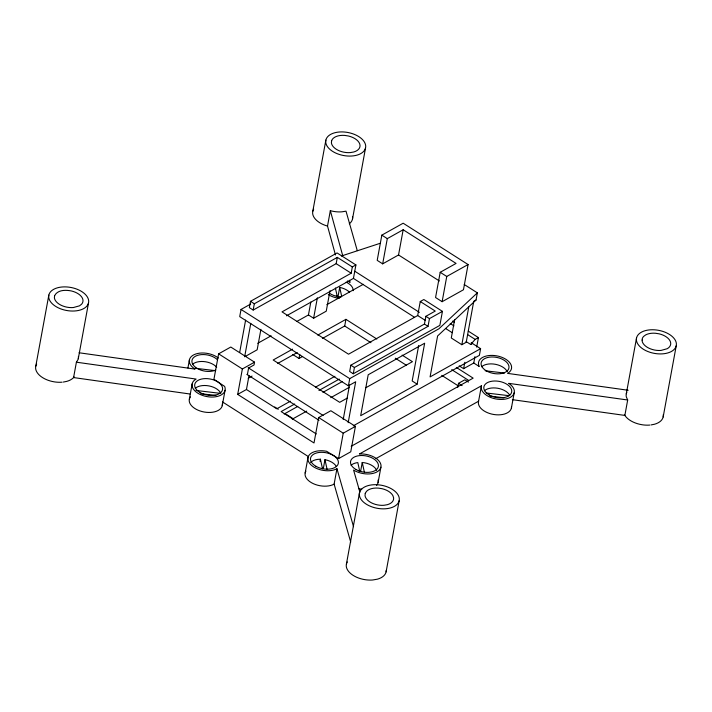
<?xml version="1.0" encoding="UTF-8"?>
<svg xmlns="http://www.w3.org/2000/svg" width="712" height="712" viewBox="0 0 712 712"><rect width="100%" height="100%" fill="white"/><g stroke="black" fill="none" stroke-linecap="round" stroke-linejoin="round"><path stroke-width="1.07" d="M78.4 356.383A20.23 11.721 10.4 0 1 78.071 359.427L76.406 362.194L73.585 377.565L189.997 394.012M253.169 310.049L254.317 303.766L337.319 257.379L352.333 266.929L355.911 264.926L337.07 252.938L250.482 301.327L249.333 307.611L253.169 310.049L336.171 263.663L337.319 257.379M335.477 254.976L327.52 226.069L330.332 210.663A20.23 11.721 10.4 0 0 334.213 211.5L335.521 211.686A20.23 11.721 10.4 0 0 341.956 211.82L346.014 211.161L357.273 250.651M626.8 392.303L626.507 393.024A20.23 11.721 10.4 0 0 626.32 396.86L627.681 400.002L624.86 415.416L512.4 399.672M35.76 366.288L48.834 295.062M78.284 358.688L88.528 302.867A20.23 11.721 10.4 0 0 60.965 287.105A20.23 11.721 10.4 0 0 56.551 306.917A20.23 11.721 10.4 0 0 88.528 302.867M187.924 367.988L189.428 359.774M189.347 399.201L192.178 383.795M247.375 374.681L248.604 368.015L254.033 364.98L254.549 362.159L230.786 347.038L218.611 353.846L213.938 379.274L224.627 386.393A16.768 9.71 10.4 0 1 204.914 396.157A16.768 9.71 10.4 0 1 196.12 379.069L76.406 362.194M222.242 405.671L225.072 390.265M250.695 304.042L241.03 309.444L239.713 316.635L348.408 385.824L355.688 381.757L348.177 422.697M239.677 352.422L245.613 320.106M353.544 526.693L336.945 468.71A16.768 9.71 10.4 0 1 308.946 462.373A16.768 9.71 10.4 0 1 326.559 451.266L338.574 458.608L350.758 451.8L355.422 426.372L330.858 410.735L318.673 417.543L314.01 442.971L237.692 394.395L242.365 368.967L254.549 362.159M244.643 356.792L250.775 323.39M237.692 394.395L246.459 389.5L248.995 375.687M260.912 329.327L257.157 349.797L245.604 356.249M312.791 211.331L325.865 140.095M292.694 354.451L298.995 358.465L299.743 354.398M296.966 321.379L308.447 314.953L310.824 302.03M308.447 314.953L313.618 318.246L317.374 297.776M330.003 290.71L326.247 311.18L313.618 318.246M305.172 472.928L307.993 457.522M349.521 292.178A14.133 8.188 10.4 0 0 339.704 287.408L338.147 295.907A14.133 8.188 10.4 0 0 336.322 295.613M352.476 219.136L365.55 147.9A20.23 11.721 10.4 0 0 337.995 132.138A20.23 11.721 10.4 0 0 333.581 151.959A20.23 11.721 10.4 0 0 365.55 147.9M420.258 301.523L435.255 311.073L425.865 316.315L424.441 324.058L350.829 365.203L349.681 371.486L353.277 373.773L439.865 325.384L442.437 311.358L423.845 299.521L420.258 301.523L417.686 315.55L348.524 354.202L282.014 311.874L351.176 273.212L352.333 266.929M322.394 338.476L344.706 326.007L345.925 319.341L376.835 339.019M286.509 315.808L353.437 278.401L355.911 264.926M320.017 461.34L320.409 459.213A14.133 8.188 10.4 0 0 310.619 462.515M336.393 466.574A14.133 8.188 10.4 0 0 324.957 459.667L323.399 468.167A14.133 8.188 10.4 0 0 322.483 468.007M348.408 385.824L349.734 378.633L438.921 328.784L477.352 292.846L464.215 284.488M343.202 419.528L349.53 385.05M353.277 373.773L354.434 367.49L428.037 326.354L429.461 318.611L442.437 311.358M338.574 458.608L343.237 433.181L355.422 426.372M350.722 542.099L334.115 484.116L336.945 468.71M381.828 235.138L377.2 260.361L382.673 263.849L398.542 254.976L403.17 229.753L456.063 263.422L440.203 272.296L435.566 297.518L442.125 301.692L463.459 289.766L468.087 264.544L403.17 223.212L381.828 235.138L387.301 238.627L403.17 229.753M382.673 263.849L387.301 238.627M376.684 470.321A14.133 8.188 10.4 0 0 362.239 462.488L360.681 470.988A14.133 8.188 10.4 0 0 358.866 470.917M346.406 564.1L359.48 492.864M378.081 482.594L380.911 467.188M418.7 345.427L412.177 380.982L417.143 384.151L424.663 343.211L368.202 374.761L360.681 415.701L417.143 384.151M386.091 571.905L399.165 500.669A20.23 11.721 10.4 0 0 371.611 484.908A20.23 11.721 10.4 0 0 367.196 504.728A20.23 11.721 10.4 0 0 399.165 500.669M442.125 301.692L446.753 276.461L468.087 264.544M454.639 319.679L451.283 337.995L461.83 344.715L466.218 342.258L473.738 301.318L476.034 300.037L477.352 292.846M461.83 344.715L468.754 307.005M457.772 387.381L458.519 383.323L464.794 379.816L468.398 382.104M459.222 365.87L463.628 368.674L464.803 362.301M463.628 368.674L473.765 363.013L474.931 356.659M476.684 347.118L478.428 337.586L468.265 331.116M471.237 342.712L480.609 348.675L479.39 355.341L353.259 425.838M511.536 406.81A16.768 9.71 10.4 0 1 493.923 414.517A16.768 9.71 10.4 0 1 478.508 401.613L481.454 385.779L359.409 453.998L360.121 453.953A16.768 9.71 10.4 0 1 380.626 468.096A16.768 9.71 10.4 0 1 353.57 470.036L359.907 492.179M511.403 408.083L514.224 392.677M626.302 393.763L636.546 337.933M663.166 416.974L676.24 345.738A20.23 11.721 10.4 0 0 648.677 329.976A20.23 11.721 10.4 0 0 644.262 349.797A20.23 11.721 10.4 0 0 676.24 345.738M481.454 385.779L481.33 386.207A16.768 9.71 10.4 0 0 503.669 399.325A16.768 9.71 10.4 0 0 508.679 383.35L627.681 400.002M466.057 341.511L470.677 344.448L475.18 339.401L478.428 337.586M476.034 300.037L437.604 335.975L430.084 376.915L480.609 348.675M257.726 343.3L271.13 335.815M326.844 304.683L363.28 284.31M292.579 349.156L273.177 360.005L339.686 402.333L347.447 397.999M317.801 335.067L345.925 319.341M248.168 378.268L252.048 376.096M277.778 363.414L297.171 352.573M298.995 358.465L302.582 356.463M290.345 401.221L276.781 408.804L246.459 389.5M315.532 387.141L334.916 376.31M294.715 403.998L281.142 411.58L316.297 433.955M318.932 390.461L339.286 379.087M284.177 414.019L297.741 406.436M322.937 392.357L342.312 381.525M292.294 419.172L306.73 411.109M330.786 397.661L349.076 387.444M365.879 387.702L412.435 361.678L402.129 355.119M470.677 344.448L472.617 343.362M351.194 446.291L473.142 378.134L456.294 367.41M375.954 458.572L478.624 401.185M341.475 255.982L380.333 243.246M63.324 382.059L66.777 381.374A20.23 11.721 10.4 0 0 74.119 376.924M651.035 424.93L654.488 424.245A20.23 11.721 10.4 0 0 663.281 414.669M485.175 370.756L504.488 373.052M486.243 392.988L508.92 395.676M490.078 396.121L504.025 397.777M194.946 368.229L215.335 370.64M196.005 390.452L220.845 393.398A14.133 8.188 10.4 0 0 209.141 385.948A14.133 8.188 10.4 0 0 195.23 388.36M200.926 393.718L215.941 395.498M628.171 390.265L507.531 373.373A16.768 9.71 10.4 0 0 498.747 356.294A16.768 9.71 10.4 0 0 479.025 366.057L479.247 366.502L473.765 363.013M79.085 352.769L194.981 369.092A16.768 9.71 10.4 0 1 194.109 354.665A16.768 9.71 10.4 0 1 218.308 358.002M440.203 272.296L446.753 276.461M398.542 254.976L439.375 280.973M452.565 321.121L454.407 322.296M450.233 323.524L453.927 325.882M467.784 334.702L475.18 339.401M445.73 328.57L452.2 332.691M354.763 271.21L419.395 312.354M425.865 316.315L429.461 318.611M336.171 263.663L351.176 273.212M417.686 315.55L425.18 320.32M353.437 278.401L414.331 317.16M424.441 324.058L428.037 326.354M451.702 369.635L468.558 380.359M458.519 383.323L462.115 385.61M441.743 375.358L458.466 386.002M344.706 326.007L370.934 342.703M395.285 358.207L406.525 365.363M250.482 301.327L254.317 303.766M350.829 365.203L354.434 367.49M241.03 309.444L349.734 378.633M248.132 367.712L323.097 415.425M218.611 353.846L242.365 368.967M318.673 417.543L343.237 433.181M246.904 374.378L319.056 420.311M274.698 406.97L278.303 409.267M286.268 414.34L293.478 418.923M222.518 401.942L308.563 456.712M330.332 210.663L342.712 255.635M349.494 280.261L350.09 282.406A16.768 9.71 10.4 0 0 347.438 280.964M339.704 287.408L341.627 296.085M335.388 288.004L337.488 297.465M362.239 462.488L364.33 471.949M359.729 471.255L357.807 462.577A14.133 8.188 10.4 0 0 351.069 465.283M324.957 459.667L327.12 469.439M320.409 459.213L322.5 468.674M484.391 390.772A14.133 8.188 10.4 0 1 497.839 388.271A14.133 8.188 10.4 0 1 509.73 395.258M649.807 425.064A20.23 11.721 10.4 0 1 643.381 424.93L642.073 424.744A20.23 11.721 10.4 0 1 624.388 414.633M378.072 480.03A16.768 9.71 10.4 0 1 376.532 485.468M361.687 489.18A16.768 9.71 10.4 0 1 358.447 488.61M215.789 370.035A14.133 8.188 10.4 0 1 195.4 367.214A14.133 8.188 10.4 0 1 197.331 355.422A14.133 8.188 10.4 0 1 217.471 359.783M192.48 364.339A14.133 8.188 10.4 0 1 216.688 367.205M222.34 403.757A16.768 9.71 10.4 0 1 204.228 412.026A16.768 9.71 10.4 0 1 189.766 397.99M190.077 397.412A16.768 9.71 10.4 0 1 190.46 396.86M341.057 296.922A14.133 8.188 10.4 0 1 329.345 293.175M346.139 282.148A14.133 8.188 10.4 0 1 353.143 290.692M481.641 366.742A14.133 8.188 10.4 0 1 495.543 364.33A14.133 8.188 10.4 0 1 507.256 371.78M334.115 484.116A16.768 9.71 10.4 0 1 313.369 483.688A16.768 9.71 10.4 0 1 305.893 471.139M386.26 570.374A20.23 11.721 10.4 0 1 377.413 579.176L372.741 579.986A20.23 11.721 10.4 0 1 366.315 579.853L365.007 579.675A20.23 11.721 10.4 0 1 346.637 567.98L346.424 567.188A20.23 11.721 10.4 0 1 347.287 561.937M339.241 298.319A16.768 9.71 10.4 0 1 328.303 294.581M352.591 216.831A20.23 11.721 10.4 0 1 349.307 223.799M327.52 226.069A20.23 11.721 10.4 0 1 313.022 215.22L312.808 214.428A20.23 11.721 10.4 0 1 313.663 209.177M62.095 382.184A20.23 11.721 10.4 0 1 55.669 382.05L54.361 381.872A20.23 11.721 10.4 0 1 36.001 370.178L35.778 369.386A20.23 11.721 10.4 0 1 36.641 364.135M54.619 295.64L54.388 297.821A14.489 8.393 10.4 0 0 73.327 307.548L79.486 305.84L81.551 304.247A14.489 8.393 10.4 0 0 71.431 290.968C65.744 289.811 57.69 289.713 54.619 295.64M331.641 140.673L331.409 142.863A14.489 8.393 10.4 0 0 350.357 152.59L353.704 152.003A14.489 8.393 10.4 0 0 359.756 144.011A14.489 8.393 10.4 0 0 348.462 136.01L344.724 135.413A14.489 8.393 10.4 0 0 331.641 140.673M365.256 493.372L365.025 495.552A14.489 8.393 10.4 0 0 383.973 505.28L387.319 504.701A14.489 8.393 10.4 0 0 393.62 497.839L392.873 495.579A14.489 8.393 10.4 0 0 382.068 488.699L378.339 488.112A14.489 8.393 10.4 0 0 366.449 491.413L365.256 493.372M642.162 340.042L642.091 340.692A14.489 8.393 10.4 0 0 661.039 350.429L667.197 348.72A14.489 8.393 10.4 0 0 659.143 333.839L655.405 333.252A14.489 8.393 10.4 0 0 645.588 334.96L644.965 335.441A12.318 7.138 10.4 0 0 642.162 340.042M489.304 395A14.133 8.188 10.4 0 0 511.643 392.161A14.133 8.188 10.4 0 0 492.392 381.151A14.133 8.188 10.4 0 0 489.304 395M315.968 466.316A14.133 8.188 10.4 0 0 338.307 463.476A14.133 8.188 10.4 0 0 319.056 452.467A14.133 8.188 10.4 0 0 315.968 466.316M355.991 469.511A14.133 8.188 10.4 0 0 378.321 466.68A14.133 8.188 10.4 0 0 359.07 455.662A14.133 8.188 10.4 0 0 355.991 469.511M486.554 370.97A14.133 8.188 10.4 0 0 508.893 368.14A14.133 8.188 10.4 0 0 489.642 357.13A14.133 8.188 10.4 0 0 486.554 370.97M200.152 392.588A14.133 8.188 10.4 0 0 222.491 389.758A14.133 8.188 10.4 0 0 203.232 378.748A14.133 8.188 10.4 0 0 200.152 392.588"/></g></svg>
